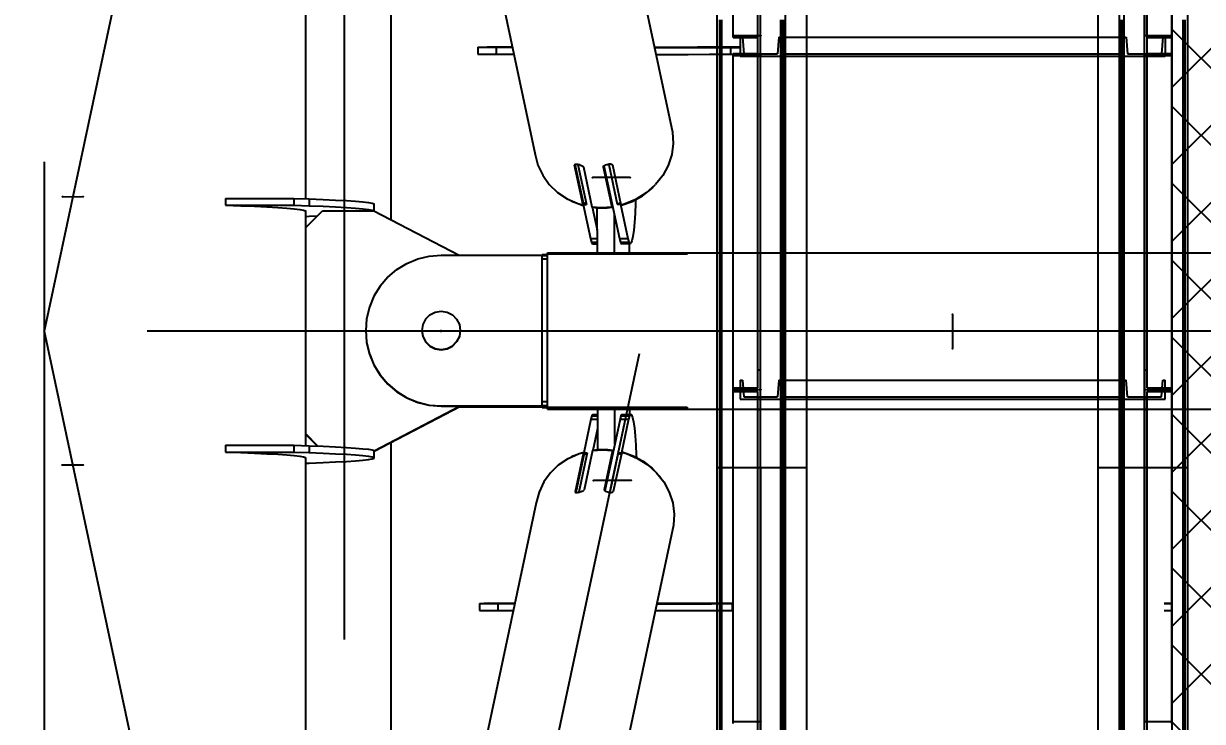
# Model space of a CAD drawing. Header units: millimetres. Extents: x 150209.93 to 150215.05, y 136675.65 to 136679.93.
# Drawn here: x 150213.5073 to 150213.576, y 136677.9361 to 136677.9768 of the extents above; entities that cross this region are included whole.
import ezdxf

# ---------------------------------------------------------------- set-up
doc = ezdxf.new("R2010")
doc.units = ezdxf.units.MM
doc.header["$LTSCALE"] = 0.25
for name, pattern in [('CENTER', [50.8, 31.75, -6.35, 6.35, -6.35]), ('XKITLINE00', [0]), ('XKITLINE02', [4, 2, -2]), ('XKITLINE03', [6, 3, -1, 1, -1])]:
    doc.linetypes.add(name, pattern=pattern)
doc.styles.add('ROMANS', font='romans.shx')
doc.dimstyles.new('MD300', dxfattribs={"dimtxt": 2.5, "dimasz": 2.5, "dimexe": 1, "dimexo": 1, "dimgap": 0.5, "dimtad": 1, "dimdec": 1, "dimlfac": 50, "dimrnd": 0.5, "dimdsep": 46, "dimtxsty": 'ROMANS', "dimcen": 1, "dimclrd": 146, "dimclre": 146, "dimclrt": 30, "dimadec": 1, "dimazin": 2, "dimtfac": 1, "dimtdec": 1, "dimtmove": 0, "dimatfit": 1, "dimfxl": 1, "dimtolj": 1, "dimtzin": 0, "dimlwd": -1, "dimlwe": -1, "dimarcsym": 0})

# ---------------------------------------------------------------- blocks, each defined once
blk = doc.blocks.new('çatıı')
h = blk.add_hatch()
h.set_pattern_fill('ANSI37', color=1, scale=5, style=0)
h.set_pattern_definition([(135, (104200.305, -4107.69), (11.22532, 11.22532), []), (45, (104200.305, -4107.69), (11.22532, -11.22532), [])])
h.paths.add_polyline_path([(23278.98, 11270.27), (23228.98, 11270.27), (23228.98, 11870.27), (23278.98, 11870.27)])
at = {"color": 8, "linetype": 'CENTER'}
for p, q in [((22900, 12689.51), (22900, 11020.27)), ((22900, 12460.27), (23073.55, 11647.05)), ((22987.5, 12050.27), (22900, 11640.27)), ((22987.5, 12050.27), (22987.5, 11230.27)), ((23070.93, 11685.03), (23059.97, 11685)), ((22905.37, 11679.44), (22911.34, 11679.46)), ((23165, 11645.13), (23165, 11635.13)), ((23430, 11640.27), (22900, 11640.27)), ((22900, 11640.27), (22987.5, 11230.27)), ((23015.8, 11640.14), (23015.8, 11640.41)), ((23073.58, 11633.65), (22900, 10820.27)), ((22905.34, 11601.21), (22911.32, 11601.22)), ((23071.17, 11596.7), (23060.21, 11596.67))]:
    blk.add_line(p, q, dxfattribs=at)
at = {"color": 8, "linetype": 'XKITLINE00'}
for p, q in [((22976.2, 12255.76), (22976.2, 11678.81)), ((23010.61, 12039.06), (23083.35, 11698.23)), ((23001.09, 11986.86), (23001.09, 11672.77)), ((23001.09, 11889.45), (23043.28, 11691.79)), ((23026.49, 11723.02), (23029.23, 11723.16)), ((23026.49, 11723.02), (23031.83, 11723)), ((23026.49, 11723.02), (23026.49, 11721.02)), ((23026.49, 11721.02), (23031.83, 11721)), ((23029.23, 11723.16), (23034.57, 11723.14)), ((23029.23, 11723.16), (23029.23, 11723.01)), ((23031.83, 11723), (23036.62, 11722.99)), ((23031.83, 11723), (23031.83, 11721)), ((23031.83, 11721), (23037.04, 11720.99)), ((23034.57, 11723.14), (23036.59, 11723.14)), ((23034.57, 11723.14), (23034.57, 11722.99)), ((23078.05, 11723.09), (23084.19, 11723.09)), ((23078.08, 11722.95), (23081.45, 11722.95)), ((23078.5, 11720.95), (23081.45, 11720.95)), ((23081.45, 11722.95), (23087.84, 11722.95)), ((23081.45, 11720.95), (23087.84, 11720.95)), ((23084.19, 11723.09), (23090.58, 11723.1)), ((23087.84, 11722.95), (23094.12, 11722.96)), ((23087.84, 11720.95), (23094.12, 11720.96)), ((23090.58, 11723.1), (23096.86, 11723.1)), ((23094.12, 11722.96), (23100.24, 11722.97)), ((23094.12, 11720.96), (23100.24, 11720.97)), ((23096.86, 11723.1), (23102.98, 11723.11)), ((23100.24, 11722.97), (23103, 11722.98)), ((23100.24, 11722.97), (23100.24, 11720.97)), ((23100.24, 11720.97), (23101, 11720.97)), ((23102.98, 11723.11), (23103, 11723.11)), ((23102.98, 11723.11), (23102.98, 11722.98)), ((23083.35, 11698.23), (23083.53, 11694.98)), ((23083.53, 11694.98), (23083.1, 11691.73)), ((23043.28, 11691.79), (23044.06, 11688.64)), ((23083.1, 11691.73), (23082.06, 11688.58)), ((23044.06, 11688.64), (23045.44, 11685.68)), ((23045.44, 11685.68), (23047.35, 11683.01)), ((23054.67, 11688.83), (23054.63, 11688.71)), ((23054.63, 11688.71), (23057.11, 11677.08)), ((23054.67, 11688.83), (23054.82, 11688.91)), ((23054.81, 11688.91), (23057.14, 11677.99)), ((23054.82, 11688.91), (23055.04, 11688.95)), ((23054.84, 11688.92), (23057.23, 11677.72)), ((23055.04, 11688.95), (23055.34, 11688.95)), ((23055.34, 11688.95), (23055.68, 11688.9)), ((23055.54, 11688.92), (23055.69, 11688.84)), ((23055.68, 11688.9), (23056.04, 11688.81)), ((23055.69, 11688.84), (23058.18, 11677.21)), ((23055.69, 11688.84), (23055.93, 11688.84)), ((23056.04, 11688.81), (23056.4, 11688.68)), ((23056.4, 11688.68), (23056.51, 11688.63)), ((23056.51, 11688.63), (23056.72, 11688.57)), ((23056.72, 11688.57), (23056.99, 11688.44)), ((23056.99, 11688.44), (23057.19, 11688.3)), ((23057.19, 11688.3), (23057.3, 11688.16)), ((23057.3, 11688.16), (23059.78, 11676.53)), ((23063.12, 11688.31), (23063.07, 11688.16)), ((23063.07, 11688.16), (23065.56, 11676.53)), ((23063.12, 11688.31), (23063.27, 11688.45)), ((23063.24, 11688.42), (23065.59, 11677.41)), ((23063.27, 11688.45), (23063.5, 11688.57)), ((23063.28, 11688.46), (23067.81, 11667.23)), ((23063.5, 11688.57), (23063.54, 11688.58)), ((23063.54, 11688.58), (23063.79, 11688.71)), ((23063.79, 11688.71), (23064.14, 11688.84)), ((23064.14, 11688.84), (23064.51, 11688.93)), ((23064.22, 11688.86), (23064.73, 11688.86)), ((23064.51, 11688.93), (23064.87, 11688.98)), ((23064.73, 11688.86), (23064.95, 11688.98)), ((23064.73, 11688.86), (23067.21, 11677.23)), ((23064.87, 11688.98), (23065.2, 11688.98)), ((23065.2, 11688.98), (23065.48, 11688.94)), ((23065.48, 11688.94), (23065.68, 11688.85)), ((23065.68, 11688.85), (23065.78, 11688.73)), ((23065.78, 11688.73), (23068.27, 11677.11)), ((23080.45, 11685.63), (23078.33, 11682.96)), ((23082.06, 11688.58), (23080.45, 11685.63)), ((23047.35, 11683.01), (23049.75, 11680.69)), ((23075.74, 11680.66), (23078.33, 11682.96)), ((23077.92, 11682.6), (23077.15, 11681.75)), ((23079.36, 11684.17), (23078.83, 11683.59)), ((23079.66, 11684.63), (23079.36, 11684.17)), ((22952.88, 11678.92), (22972.88, 11678.92)), ((22952.88, 11678.92), (22952.88, 11676.92)), ((22972.88, 11678.92), (22977.34, 11678.78)), ((22972.88, 11678.92), (22972.88, 11676.92)), ((22977.34, 11678.78), (22981.4, 11678.62)), ((22977.34, 11678.78), (22977.34, 11676.78)), ((23049.75, 11680.69), (23052.57, 11678.82)), ((23052.57, 11678.82), (23055.71, 11677.44)), ((23069.54, 11677.42), (23072.78, 11678.79)), ((23071.58, 11678.08), (23074.53, 11679.7)), ((23072.78, 11678.79), (23075.74, 11680.66)), ((23074.53, 11679.7), (23077.15, 11681.75)), ((22952.88, 11676.92), (22957.34, 11676.78)), ((22952.88, 11676.92), (22972.88, 11676.92)), ((22957.34, 11676.78), (22961.4, 11676.63)), ((22961.4, 11676.63), (22965.01, 11676.46)), ((22965.01, 11676.46), (22968.16, 11676.29)), ((22968.16, 11676.29), (22970.81, 11676.12)), ((22970.81, 11676.12), (22972.96, 11675.93)), ((22972.88, 11676.92), (22977.34, 11676.78)), ((22972.96, 11675.93), (22974.59, 11675.74)), ((22974.59, 11675.74), (22975.68, 11675.55)), ((22975.68, 11675.55), (22976.23, 11675.36)), ((22976.2, 11675.37), (22976.2, 11670.32)), ((22976.2, 11670.32), (22981.2, 11675.32)), ((22976.23, 11675.36), (22976.23, 11675.16)), ((22977.34, 11676.78), (22981.4, 11676.63)), ((22981.2, 11675.32), (22996.2, 11675.32)), ((22981.4, 11678.62), (22985.01, 11678.46)), ((22981.4, 11676.63), (22985.01, 11676.46)), ((22985.01, 11678.46), (22988.16, 11678.29)), ((22985.01, 11676.46), (22988.16, 11676.29)), ((22988.16, 11678.29), (22990.81, 11678.11)), ((22988.16, 11676.29), (22990.81, 11676.12)), ((22990.81, 11678.11), (22992.96, 11677.93)), ((22990.81, 11676.12), (22992.96, 11675.93)), ((22992.96, 11677.93), (22994.59, 11677.74)), ((22992.96, 11675.93), (22994.59, 11675.74)), ((22994.59, 11677.74), (22995.68, 11677.55)), ((22994.59, 11675.74), (22995.68, 11675.55)), ((22995.68, 11677.55), (22996.23, 11677.36)), ((22995.68, 11675.55), (22996.23, 11675.36)), ((22996.2, 11675.32), (23021.03, 11662.4)), ((22996.23, 11675.3), (22996.23, 11677.36)), ((23053.48, 11678.42), (23054.15, 11678.04)), ((23054.13, 11678.13), (23054.15, 11678.04)), ((23054.15, 11678.04), (23055.26, 11677.64)), ((23055.71, 11677.44), (23057.11, 11677.08)), ((23056.02, 11677.36), (23057.25, 11676.91)), ((23057.14, 11677.99), (23057.11, 11677.08)), ((23057.15, 11678.12), (23057.12, 11677.49)), ((23057.12, 11677.49), (23057.25, 11676.91)), ((23057.23, 11677.72), (23057.21, 11677.21)), ((23057.21, 11677.21), (23058.18, 11677.21)), ((23057.21, 11677.21), (23059.35, 11667.21)), ((23057.23, 11677.72), (23058.18, 11677.21)), ((23057.25, 11677.03), (23057.25, 11676.91)), ((23059.78, 11676.53), (23062.58, 11676.3)), ((23059.85, 11676.52), (23061.29, 11669.8)), ((23059.89, 11676.52), (23059.92, 11676.37)), ((23059.92, 11676.37), (23061.35, 11676.22)), ((23061.27, 11676.23), (23061.3, 11663.11)), ((23061.31, 11676.4), (23061.35, 11676.22)), ((23061.35, 11676.22), (23062.8, 11676.18)), ((23062.58, 11676.3), (23065.56, 11676.53)), ((23062.8, 11676.18), (23064.25, 11676.23)), ((23064.21, 11676.43), (23064.25, 11676.23)), ((23064.25, 11676.23), (23065.69, 11676.38)), ((23065.59, 11677.41), (23065.56, 11676.53)), ((23065.59, 11677.63), (23065.57, 11676.96)), ((23065.57, 11676.96), (23065.69, 11676.38)), ((23065.72, 11677.05), (23065.69, 11676.38)), ((23067.21, 11677.23), (23068.13, 11677.72)), ((23067.21, 11677.23), (23068.17, 11677.23)), ((23068.18, 11677.51), (23068.17, 11677.23)), ((23068.17, 11677.23), (23070.3, 11667.23)), ((23068.27, 11677.11), (23069.54, 11677.42)), ((23068.36, 11677.13), (23068.4, 11676.94)), ((23068.4, 11676.94), (23071.58, 11678.08)), ((23071.54, 11678.27), (23071.58, 11678.08)), ((23072.52, 11677.55), (23072.39, 11674.57)), ((23072.55, 11678.61), (23072.52, 11677.55)), ((22976.2, 11675.15), (22976.23, 11675.16)), ((22976.2, 11673.7), (22977.34, 11673.74)), ((22977.34, 11673.74), (22979.7, 11673.83)), ((23066.25, 11674.54), (23066.28, 11663.11)), ((23072.21, 11671.91), (23072, 11669.65)), ((23072.39, 11674.57), (23072.21, 11671.91)), ((22976.2, 11670.32), (22976.2, 11610.35)), ((23072, 11669.65), (23071.75, 11667.86)), ((23059.35, 11667.21), (23059.63, 11666.18)), ((23059.35, 11667.21), (23061.29, 11667.21)), ((23059.63, 11666.18), (23061.3, 11666.18)), ((23059.63, 11666.18), (23059.93, 11665.72)), ((23059.93, 11665.72), (23061.3, 11665.73)), ((23067.81, 11667.23), (23070.3, 11667.23)), ((23067.81, 11667.23), (23068.1, 11666.2)), ((23068.1, 11666.2), (23070.59, 11666.21)), ((23068.1, 11666.2), (23068.4, 11665.74)), ((23068.4, 11665.74), (23070.89, 11665.75)), ((23070.3, 11667.23), (23070.59, 11666.21)), ((23070.59, 11666.21), (23070.89, 11665.75)), ((23070.65, 11665.75), (23070.66, 11663.11)), ((23070.89, 11665.75), (23071.19, 11665.88)), ((23071.48, 11666.59), (23071.19, 11665.88)), ((23071.75, 11667.86), (23071.48, 11666.59)), ((23009, 11661.32), (23012.35, 11662.13)), ((23012.35, 11662.13), (23015.8, 11662.4)), ((23015.8, 11662.4), (23046.8, 11662.4)), ((23045.3, 11662.62), (23045.3, 11662.56)), ((23045.3, 11662.62), (23046.8, 11662.62)), ((23045.3, 11662.56), (23045.3, 11662.4)), ((23045.3, 11662.56), (23046.8, 11662.56)), ((23045.3, 11621.32), (23045.3, 11662.27)), ((23045.3, 11662.27), (23046.8, 11662.27)), ((23046.8, 11663.11), (23283.2, 11663.11)), ((23046.8, 11661.97), (23046.8, 11663.11)), ((23046.8, 11662.98), (23086.8, 11662.98)), ((23046.8, 11662.74), (23086.8, 11662.74)), ((23046.8, 11619.05), (23046.8, 11661.97)), ((23086.8, 11662.98), (23086.8, 11662.74)), ((23086.8, 11662.98), (23087.11, 11662.97)), ((23086.8, 11662.74), (23087.11, 11662.75)), ((23087.11, 11662.97), (23087.11, 11662.75)), ((23087.11, 11662.97), (23087.39, 11662.97)), ((23087.11, 11662.75), (23087.39, 11662.78)), ((23087.39, 11662.97), (23087.63, 11662.96)), ((23087.39, 11662.78), (23087.63, 11662.83)), ((23087.63, 11662.96), (23087.8, 11662.94)), ((23087.63, 11662.83), (23087.8, 11662.89)), ((23087.8, 11662.94), (23087.88, 11662.92)), ((23087.88, 11662.92), (23087.88, 11662.91)), ((23000.24, 11655.96), (23002.86, 11658.2)), ((23002.86, 11658.2), (23005.81, 11660)), ((23005.81, 11660), (23009, 11661.32)), ((23045.3, 11661.36), (23046.8, 11661.36)), ((23000.24, 11655.96), (22998, 11653.34)), ((22998, 11653.34), (22996.19, 11650.39)), ((22996.19, 11650.39), (22994.87, 11647.21)), ((22994.87, 11647.21), (22994.07, 11643.85)), ((23011.26, 11643.75), (23012.5, 11644.99)), ((23012.5, 11644.99), (23014.06, 11645.78)), ((23014.06, 11645.78), (23015.8, 11646.06)), ((23015.8, 11646.06), (23017.53, 11645.78)), ((23017.53, 11645.78), (23019.09, 11644.99)), ((23019.09, 11644.99), (23020.33, 11643.75)), ((22994.07, 11643.85), (22993.8, 11640.41)), ((23010.47, 11642.19), (23010.2, 11640.46)), ((23011.26, 11643.75), (23010.47, 11642.19)), ((23020.33, 11643.75), (23021.12, 11642.19)), ((23021.12, 11642.19), (23021.4, 11640.46)), ((22993.8, 11640.41), (22994.07, 11636.97)), ((23010.2, 11640.46), (23010.47, 11638.73)), ((23010.47, 11638.73), (23011.26, 11637.17)), ((23010.47, 11638.71), (23011.26, 11637.14)), ((23010.47, 11638.71), (23011.26, 11637.14)), ((23010.47, 11638.68), (23011.26, 11637.12)), ((23021.12, 11638.73), (23020.33, 11637.17)), ((23021.12, 11638.71), (23020.33, 11637.14)), ((23021.12, 11638.71), (23020.33, 11637.14)), ((23021.12, 11638.68), (23020.33, 11637.12)), ((23021.4, 11640.46), (23021.12, 11638.73)), ((22994.07, 11636.97), (22994.87, 11633.62)), ((22994.07, 11636.91), (22994.87, 11633.56)), ((23011.26, 11637.17), (23012.5, 11635.93)), ((23011.26, 11637.14), (23012.5, 11635.91)), ((23011.26, 11637.14), (23012.5, 11635.91)), ((23011.26, 11637.12), (23012.5, 11635.88)), ((23012.5, 11635.93), (23014.06, 11635.14)), ((23012.5, 11635.91), (23014.06, 11635.11)), ((23012.5, 11635.91), (23014.06, 11635.11)), ((23012.5, 11635.88), (23014.06, 11635.09)), ((23014.06, 11635.14), (23015.8, 11634.86)), ((23014.06, 11635.11), (23015.8, 11634.84)), ((23014.06, 11635.11), (23015.8, 11634.84)), ((23014.06, 11635.09), (23015.8, 11634.81)), ((23015.8, 11634.86), (23017.53, 11635.14)), ((23015.8, 11634.84), (23017.53, 11635.11)), ((23015.8, 11634.84), (23017.53, 11635.11)), ((23015.8, 11634.81), (23017.53, 11635.09)), ((23015.8, 11634.86), (23015.8, 11634.84)), ((23015.8, 11634.84), (23015.8, 11634.81)), ((23017.53, 11635.14), (23019.09, 11635.93)), ((23017.53, 11635.11), (23019.09, 11635.91)), ((23017.53, 11635.11), (23019.09, 11635.91)), ((23017.53, 11635.09), (23019.09, 11635.88)), ((23019.09, 11635.93), (23020.33, 11637.17)), ((23019.09, 11635.91), (23020.33, 11637.14)), ((23019.09, 11635.91), (23020.33, 11637.14)), ((23019.09, 11635.88), (23020.33, 11637.12)), ((22994.87, 11633.62), (22996.19, 11630.43)), ((22994.87, 11633.56), (22996.19, 11630.37)), ((22996.19, 11630.43), (22998, 11627.49)), ((22996.19, 11630.37), (22998, 11627.42)), ((22998, 11627.49), (23000.24, 11624.86)), ((22998, 11627.42), (23000.24, 11624.8)), ((23000.24, 11624.86), (23002.86, 11622.62)), ((23000.24, 11624.8), (23002.86, 11622.56)), ((23002.86, 11622.62), (23005.81, 11620.82)), ((23002.86, 11622.56), (23005.81, 11620.76)), ((23005.81, 11620.82), (23009, 11619.5)), ((23005.81, 11620.76), (23009, 11619.44)), ((23045.3, 11618.55), (23045.3, 11621.32)), ((22996.23, 11605.25), (23021.44, 11618.36)), ((22996.23, 11605.37), (23021.18, 11618.35)), ((23009, 11619.5), (23012.35, 11618.69)), ((23009, 11619.44), (23012.35, 11618.63)), ((23012.35, 11618.69), (23012.35, 11618.63)), ((23012.35, 11618.69), (23015.8, 11618.42)), ((23012.35, 11618.63), (23015.8, 11618.36)), ((23015.8, 11618.42), (23046.8, 11618.42)), ((23015.8, 11618.42), (23015.8, 11618.36)), ((23015.8, 11618.36), (23046.8, 11618.36)), ((23021.03, 11618.15), (23045.3, 11618.15)), ((23021.15, 11618.21), (23045.3, 11618.21)), ((23045.3, 11619.67), (23046.8, 11619.67)), ((23045.3, 11618.55), (23046.8, 11618.55)), ((23045.3, 11617.94), (23045.3, 11618.36)), ((23045.3, 11618.14), (23046.8, 11618.14)), ((23045.3, 11618), (23046.8, 11618)), ((23046.8, 11617.44), (23046.8, 11619.05)), ((23046.8, 11618.09), (23086.8, 11618.09)), ((23046.8, 11617.72), (23086.8, 11617.72)), ((23046.8, 11617.44), (23283.2, 11617.44)), ((23061.43, 11617.44), (23061.46, 11605.69)), ((23066.41, 11617.44), (23066.43, 11607.26)), ((23070.79, 11617.44), (23070.79, 11615.98)), ((23086.8, 11618.09), (23086.8, 11617.72)), ((23086.8, 11618.09), (23087.11, 11618.08)), ((23086.8, 11617.72), (23087.11, 11617.72)), ((23087.11, 11618.08), (23087.11, 11617.72)), ((23087.11, 11618.08), (23087.39, 11618.04)), ((23087.11, 11617.72), (23087.39, 11617.74)), ((23087.39, 11618.04), (23087.63, 11617.98)), ((23087.39, 11617.74), (23087.63, 11617.76)), ((23087.63, 11617.98), (23087.8, 11617.9)), ((23087.63, 11617.76), (23087.8, 11617.79)), ((23087.8, 11617.9), (23087.88, 11617.87)), ((23087.8, 11617.79), (23087.88, 11617.83)), ((23087.88, 11617.87), (23087.88, 11617.83)), ((23059.52, 11614.52), (23057.43, 11604.71)), ((23059.8, 11615.52), (23059.52, 11614.52)), ((23059.52, 11614.52), (23061.43, 11614.52)), ((23060.1, 11615.95), (23059.8, 11615.52)), ((23059.8, 11615.52), (23061.43, 11615.53)), ((23060.1, 11615.95), (23061.43, 11615.96)), ((23067.99, 11614.54), (23063.54, 11593.71)), ((23068.27, 11615.54), (23067.99, 11614.54)), ((23067.99, 11614.54), (23070.48, 11614.55)), ((23068.56, 11615.97), (23068.27, 11615.54)), ((23068.27, 11615.54), (23070.76, 11615.55)), ((23070.48, 11614.55), (23068.38, 11604.73)), ((23068.56, 11615.97), (23071.05, 11615.98)), ((23070.76, 11615.55), (23070.48, 11614.55)), ((23071.05, 11615.98), (23070.76, 11615.55)), ((23071.05, 11615.98), (23071.35, 11615.82)), ((23071.35, 11615.82), (23071.65, 11615.09)), ((23071.65, 11615.09), (23071.93, 11613.79)), ((23071.93, 11613.79), (23072.18, 11611.98)), ((22976.2, 11610.35), (22976.2, 11610.29)), ((22976.2, 11610.35), (22979.83, 11606.72)), ((22976.2, 11610.29), (22976.2, 11606.85)), ((22976.2, 11610.23), (22979.7, 11606.72)), ((23061.44, 11611.85), (23060.07, 11605.41)), ((23072.18, 11611.98), (23072.41, 11609.7)), ((22952.88, 11606.95), (22972.88, 11606.95)), ((22952.88, 11606.95), (22952.88, 11604.95)), ((22972.88, 11606.95), (22977.34, 11606.81)), ((22972.88, 11606.95), (22972.88, 11604.95)), ((22977.34, 11606.81), (22981.4, 11606.66)), ((22977.34, 11606.81), (22977.34, 11604.81)), ((22981.4, 11606.66), (22985.01, 11606.5)), ((23001.09, 11607.78), (23001.09, 11294.5)), ((23072.41, 11609.7), (23072.59, 11607.03)), ((23072.59, 11607.03), (23072.74, 11604.04)), ((22952.88, 11604.95), (22957.34, 11604.81)), ((22952.88, 11604.95), (22972.88, 11604.95)), ((22957.34, 11604.81), (22961.4, 11604.66)), ((22961.4, 11604.66), (22965.01, 11604.5)), ((22965.01, 11604.5), (22968.16, 11604.33)), ((22968.16, 11604.33), (22970.81, 11604.15)), ((22970.81, 11604.15), (22972.96, 11603.96)), ((22972.88, 11604.95), (22977.34, 11604.81)), ((22972.96, 11603.96), (22974.59, 11603.78)), ((22974.59, 11603.78), (22975.68, 11603.58)), ((22975.68, 11603.58), (22976.23, 11603.39)), ((22976.2, 11603.4), (22976.2, 11020.27)), ((22976.2, 11603.18), (22976.23, 11603.19)), ((22976.23, 11603.39), (22976.23, 11603.19)), ((22977.34, 11604.81), (22981.4, 11604.66)), ((22981.4, 11604.66), (22985.01, 11604.5)), ((22985.01, 11606.5), (22988.16, 11606.33)), ((22985.01, 11604.5), (22988.16, 11604.33)), ((22988.16, 11606.33), (22990.81, 11606.15)), ((22988.16, 11604.33), (22990.81, 11604.15)), ((22990.81, 11606.15), (22992.96, 11605.96)), ((22990.81, 11604.15), (22992.96, 11603.96)), ((22992.96, 11605.96), (22994.59, 11605.77)), ((22992.96, 11603.96), (22994.59, 11603.78)), ((22994.59, 11605.77), (22995.68, 11605.58)), ((22994.59, 11603.78), (22995.68, 11603.58)), ((22995.68, 11605.58), (22996.23, 11605.39)), ((22995.68, 11603.58), (22996.23, 11603.39)), ((22995.68, 11603), (22996.23, 11603.19)), ((22996.23, 11603.19), (22996.23, 11605.39)), ((23050.08, 11601.25), (23052.9, 11603.13)), ((23052.9, 11603.13), (23056.04, 11604.51)), ((23053.83, 11603.54), (23054.36, 11603.84)), ((23054.36, 11603.84), (23054.35, 11603.76)), ((23054.36, 11603.84), (23055.4, 11604.23)), ((23057.32, 11604.83), (23054.89, 11593.42)), ((23057.36, 11603.93), (23055.07, 11593.22)), ((23057.45, 11604.19), (23055.1, 11593.22)), ((23058.39, 11604.71), (23055.95, 11593.3)), ((23056.04, 11604.51), (23057.32, 11604.83)), ((23056.42, 11604.61), (23057.46, 11604.99)), ((23057.32, 11604.83), (23057.36, 11603.93)), ((23057.46, 11604.99), (23057.34, 11604.42)), ((23057.34, 11604.42), (23057.36, 11603.79)), ((23057.43, 11604.71), (23058.39, 11604.71)), ((23057.43, 11604.71), (23057.45, 11604.19)), ((23057.45, 11604.19), (23058.39, 11604.71)), ((23057.46, 11604.99), (23057.46, 11604.88)), ((23059.99, 11605.4), (23057.55, 11593.99)), ((23059.99, 11605.4), (23062.92, 11605.64)), ((23060.13, 11605.55), (23060.1, 11605.41)), ((23060.13, 11605.55), (23061.56, 11605.7)), ((23061.56, 11605.7), (23061.53, 11605.53)), ((23061.56, 11605.7), (23063.01, 11605.75)), ((23062.92, 11605.64), (23065.77, 11605.41)), ((23063.01, 11605.75), (23064.46, 11605.71)), ((23065.77, 11605.41), (23063.33, 11594)), ((23065.8, 11604.53), (23063.5, 11593.75)), ((23064.46, 11605.71), (23064.42, 11605.52)), ((23064.46, 11605.71), (23065.9, 11605.56)), ((23067.42, 11604.73), (23064.98, 11593.32)), ((23065.77, 11605.41), (23065.8, 11604.53)), ((23065.9, 11605.56), (23065.78, 11604.99)), ((23065.78, 11604.99), (23065.81, 11604.33)), ((23065.9, 11605.56), (23065.93, 11604.9)), ((23068.48, 11604.86), (23066.04, 11593.45)), ((23067.42, 11604.73), (23068.38, 11604.73)), ((23067.42, 11604.73), (23068.35, 11604.24)), ((23068.38, 11604.73), (23068.39, 11604.46)), ((23068.48, 11604.86), (23069.88, 11604.51)), ((23068.62, 11605.02), (23068.58, 11604.83)), ((23068.62, 11605.02), (23071.8, 11603.88)), ((23069.88, 11604.51), (23073.12, 11603.13)), ((23071.8, 11603.88), (23071.76, 11603.71)), ((23071.8, 11603.88), (23074.75, 11602.27)), ((23072.74, 11604.04), (23072.76, 11603.36)), ((23073.12, 11603.13), (23076.08, 11601.25)), ((22976.2, 11601.74), (22977.34, 11601.77)), ((22977.34, 11601.77), (22981.4, 11601.92)), ((22981.4, 11601.92), (22985.01, 11602.09)), ((22985.01, 11602.09), (22988.16, 11602.26)), ((22988.16, 11602.26), (22990.81, 11602.43)), ((22990.81, 11602.43), (22992.96, 11602.62)), ((22992.96, 11602.62), (22994.59, 11602.81)), ((22994.59, 11602.81), (22995.68, 11603)), ((23047.67, 11598.94), (23050.08, 11601.25)), ((23074.75, 11602.27), (23075.99, 11601.31)), ((23076.08, 11601.25), (23078.65, 11598.94)), ((23076.18, 11601.16), (23077.38, 11600.23)), ((23077.38, 11600.23), (23078.13, 11599.4)), ((23045.75, 11596.26), (23044.36, 11593.29)), ((23047.67, 11598.94), (23045.75, 11596.26)), ((23078.65, 11598.94), (23080.77, 11596.26)), ((23079.2, 11598.25), (23079.6, 11597.81)), ((23079.6, 11597.81), (23079.86, 11597.41)), ((23080.77, 11596.26), (23082.37, 11593.29)), ((23044.36, 11593.29), (23043.57, 11590.13)), ((23054.89, 11593.42), (23054.93, 11593.3)), ((23054.93, 11593.3), (23055.08, 11593.22)), ((23055.08, 11593.22), (23055.3, 11593.18)), ((23055.3, 11593.18), (23055.6, 11593.19)), ((23055.6, 11593.19), (23055.94, 11593.24)), ((23055.82, 11593.22), (23055.95, 11593.3)), ((23055.94, 11593.24), (23056.3, 11593.33)), ((23055.95, 11593.3), (23056.17, 11593.3)), ((23056.3, 11593.33), (23056.66, 11593.45)), ((23056.66, 11593.45), (23056.9, 11593.57)), ((23056.9, 11593.57), (23056.98, 11593.59)), ((23056.98, 11593.59), (23057.25, 11593.71)), ((23057.25, 11593.71), (23057.45, 11593.85)), ((23057.55, 11593.99), (23057.45, 11593.85)), ((23063.33, 11594), (23063.38, 11593.86)), ((23063.38, 11593.86), (23063.52, 11593.72)), ((23063.52, 11593.72), (23063.75, 11593.6)), ((23063.75, 11593.6), (23063.92, 11593.55)), ((23063.92, 11593.55), (23064.05, 11593.48)), ((23064.05, 11593.48), (23064.4, 11593.35)), ((23064.4, 11593.35), (23064.77, 11593.26)), ((23064.55, 11593.32), (23064.98, 11593.32)), ((23064.77, 11593.26), (23065.13, 11593.21)), ((23064.98, 11593.32), (23065.19, 11593.21)), ((23065.13, 11593.21), (23065.46, 11593.21)), ((23065.46, 11593.21), (23065.74, 11593.25)), ((23065.74, 11593.25), (23065.94, 11593.33)), ((23066.04, 11593.45), (23065.94, 11593.33)), ((23082.37, 11593.29), (23083.39, 11590.13)), ((23043.57, 11590.13), (23001.09, 11391.11)), ((23083.39, 11590.13), (23083.82, 11586.87)), ((23083.82, 11586.87), (23083.63, 11583.61)), ((23083.63, 11583.61), (23010.57, 11241.28)), ((23026.96, 11560.82), (23029.54, 11560.96)), ((23026.96, 11560.82), (23032.32, 11560.8)), ((23026.96, 11560.82), (23026.96, 11558.82)), ((23026.96, 11558.82), (23032.32, 11558.8)), ((23029.54, 11560.96), (23034.9, 11560.95)), ((23029.54, 11560.96), (23029.54, 11560.81)), ((23032.32, 11560.8), (23037.3, 11560.79)), ((23032.32, 11560.8), (23032.32, 11558.8)), ((23032.32, 11558.8), (23036.88, 11558.79)), ((23034.9, 11560.95), (23037.34, 11560.94)), ((23034.9, 11560.95), (23034.9, 11560.8)), ((23078.32, 11558.75), (23081.99, 11558.75)), ((23078.75, 11560.75), (23081.99, 11560.75)), ((23078.78, 11560.89), (23084.58, 11560.89)), ((23081.99, 11560.75), (23088.37, 11560.76)), ((23081.99, 11558.75), (23088.37, 11558.76)), ((23084.58, 11560.89), (23090.96, 11560.9)), ((23088.37, 11560.76), (23094.64, 11560.76)), ((23088.37, 11558.76), (23094.64, 11558.76)), ((23090.96, 11560.9), (23097.23, 11560.91)), ((23094.64, 11560.76), (23100.75, 11560.77)), ((23094.64, 11558.76), (23100.75, 11558.77)), ((23097.23, 11560.91), (23101, 11560.91)), ((23100.75, 11560.77), (23101, 11560.77)), ((23100.75, 11560.77), (23100.75, 11558.77)), ((23100.75, 11558.77), (23101, 11558.77)), ((23226.7, 11560.92), (23228.98, 11560.91)), ((23226.7, 11560.78), (23228.98, 11560.77)), ((23226.7, 11558.78), (23228.98, 11558.77))]:
    blk.add_line(p, q, dxfattribs=at)
at = {"color": 7, "linetype": 'XKITLINE00'}
for p, q in [((23096.3, 11663.11), (23096.31, 12049.63)), ((23116.3, 11663.11), (23116.31, 12049.63)), ((23122.5, 11663.11), (23122.5, 12049.6)), ((23207.49, 11663.11), (23207.49, 11942.45)), ((23213.68, 11663.11), (23213.68, 11932.86)), ((23233.68, 11663.11), (23233.68, 11901.91)), ((23228.98, 11663.11), (23228.98, 11870.27)), ((23122.5, 11725.92), (23207.49, 11725.92)), ((23122.5, 11720.42), (23207.49, 11720.42)), ((23096.3, 11231.06), (23096.3, 11617.44)), ((23116.3, 11231.06), (23116.3, 11617.44)), ((23122.5, 11231.06), (23122.5, 11617.44)), ((23207.49, 11338.09), (23207.49, 11617.44)), ((23213.68, 11347.68), (23213.68, 11617.44)), ((23233.68, 11378.62), (23233.68, 11617.44))]:
    blk.add_line(p, q, dxfattribs=at)
at = {"color": 116, "linetype": 'XKITLINE02', "true_color": 0x136734}
for p, q in [((23097.15, 11231.06), (23097.16, 12049.63)), ((23097.69, 11231.06), (23097.69, 12049.63)), ((23114.92, 11231.06), (23114.92, 12049.63)), ((23115, 11231.06), (23115, 12049.6)), ((23115.45, 11231.06), (23115.46, 12049.63)), ((23115.85, 11231.06), (23115.85, 12049.6)), ((23214.14, 11231.06), (23214.14, 12049.6)), ((23214.53, 11231.06), (23214.54, 12049.63)), ((23214.99, 11231.06), (23214.99, 12049.6)), ((23215.07, 11231.06), (23215.07, 12049.63)), ((23232.3, 11231.06), (23232.3, 12049.63)), ((23232.83, 11231.06), (23232.84, 12049.63)), ((23101.01, 11725.85), (23101.01, 11823.17)), ((23109.01, 11720.61), (23109.01, 11823.17)), ((23220.99, 11720.61), (23220.99, 11823.17)), ((23228.99, 11725.85), (23228.99, 11823.17)), ((23108.21, 11720.61), (23108.21, 11822.59)), ((23221.79, 11723.52), (23221.79, 11822.59)), ((23101.01, 11726.43), (23109.01, 11726.43)), ((23101.01, 11725.85), (23108.21, 11725.85)), ((23103, 11725.92), (23103.68, 11725.92)), ((23103, 11725.92), (23103, 11720.42)), ((23103, 11725.92), (23103, 11720.42)), ((23103.68, 11725.92), (23104.07, 11721.12)), ((23103.68, 11725.92), (23104.07, 11721.12)), ((23108.21, 11623.75), (23108.21, 11726.42)), ((23108.21, 11726.42), (23109.01, 11726.42)), ((23109.01, 11623.17), (23109.01, 11726.42)), ((23114.32, 11725.92), (23113.94, 11721.12)), ((23114.32, 11725.92), (23113.94, 11721.12)), ((23114.32, 11725.92), (23115, 11725.92)), ((23115, 11720.42), (23115, 11725.92)), ((23115, 11725.92), (23122.5, 11725.92)), ((23115, 11725.92), (23115, 11720.42)), ((23115, 11725.92), (23115, 11720.42)), ((23207.49, 11725.92), (23214.98, 11725.92)), ((23214.98, 11720.42), (23214.98, 11725.92)), ((23214.98, 11725.92), (23214.98, 11720.42)), ((23214.98, 11725.92), (23215.66, 11725.92)), ((23214.98, 11725.92), (23214.98, 11720.42)), ((23215.66, 11725.92), (23216.05, 11721.12)), ((23215.66, 11725.92), (23216.05, 11721.12)), ((23220.99, 11726.43), (23228.99, 11726.43)), ((23220.99, 11628.78), (23220.99, 11726.42)), ((23220.99, 11726.42), (23221.79, 11726.42)), ((23221.79, 11720.61), (23221.79, 11726.43)), ((23221.79, 11661.67), (23221.79, 11726.42)), ((23221.79, 11725.85), (23228.99, 11725.85)), ((23226.3, 11725.92), (23225.92, 11721.12)), ((23226.3, 11725.92), (23225.92, 11721.12)), ((23226.3, 11725.92), (23226.98, 11725.92)), ((23226.98, 11725.92), (23226.98, 11720.42)), ((23226.98, 11725.92), (23226.98, 11720.42)), ((23101.01, 11623.17), (23101.01, 11721.2)), ((23101.01, 11721.2), (23108.21, 11721.2)), ((23101.01, 11720.62), (23109.01, 11720.62)), ((23103, 11720.42), (23115, 11720.42)), ((23104.07, 11721.12), (23113.94, 11721.12)), ((23108.21, 11720.61), (23109.01, 11720.61)), ((23115, 11721.12), (23214.98, 11721.12)), ((23115, 11720.42), (23122.5, 11720.42)), ((23207.49, 11720.42), (23214.98, 11720.42)), ((23214.98, 11720.42), (23226.98, 11720.42)), ((23216.05, 11721.12), (23225.92, 11721.12)), ((23220.99, 11720.62), (23228.99, 11720.62)), ((23220.99, 11720.61), (23221.79, 11720.61)), ((23221.79, 11721.2), (23228.99, 11721.2)), ((23221.79, 11623.75), (23221.79, 11720.61)), ((23228.99, 11623.17), (23228.99, 11721.2)), ((23096.3, 11617.44), (23096.3, 11663.11)), ((23116.3, 11617.44), (23116.3, 11663.11)), ((23122.5, 11617.44), (23122.5, 11663.11)), ((23207.49, 11617.44), (23207.49, 11663.11)), ((23213.68, 11617.44), (23213.68, 11663.11)), ((23220.99, 11623.17), (23220.99, 11661.67)), ((23228.99, 11661.67), (23228.99, 11623.75)), ((23233.68, 11617.44), (23233.68, 11663.11)), ((23108.21, 11628.97), (23109.01, 11628.97)), ((23220.99, 11628.97), (23221.79, 11628.97)), ((23101.01, 11623.75), (23108.21, 11623.75)), ((23103, 11625.92), (23103.68, 11625.92)), ((23103, 11625.92), (23103, 11620.42)), ((23103, 11625.92), (23103, 11620.42)), ((23103.68, 11625.92), (23104.07, 11621.12)), ((23103.68, 11625.92), (23104.07, 11621.12)), ((23114.32, 11625.92), (23113.94, 11621.12)), ((23114.32, 11625.92), (23113.94, 11621.12)), ((23114.32, 11625.92), (23115, 11625.92)), ((23115, 11620.42), (23115, 11625.92)), ((23115, 11625.92), (23214.98, 11625.92)), ((23115, 11625.92), (23115, 11620.42)), ((23115, 11625.92), (23115, 11620.42)), ((23214.98, 11620.42), (23214.98, 11625.92)), ((23214.98, 11620.42), (23214.98, 11625.92)), ((23214.98, 11625.92), (23215.66, 11625.92)), ((23214.98, 11620.42), (23214.98, 11625.92)), ((23216.05, 11621.12), (23215.66, 11625.92)), ((23216.05, 11621.12), (23215.66, 11625.92)), ((23221.79, 11623.75), (23228.99, 11623.75)), ((23225.92, 11621.12), (23226.3, 11625.92)), ((23225.92, 11621.12), (23226.3, 11625.92)), ((23226.3, 11625.92), (23226.98, 11625.92)), ((23226.98, 11620.42), (23226.98, 11625.92)), ((23226.98, 11620.42), (23226.98, 11625.92)), ((23101.01, 11623.17), (23109.01, 11623.17)), ((23101.01, 11525.85), (23101.01, 11623.17)), ((23101.01, 11623.17), (23109.01, 11623.17)), ((23101.01, 11622.59), (23108.21, 11622.59)), ((23103, 11620.42), (23115, 11620.42)), ((23104.07, 11621.12), (23113.94, 11621.12)), ((23108.21, 11520.61), (23108.21, 11622.59)), ((23109.01, 11520.61), (23109.01, 11623.17)), ((23115, 11621.12), (23214.98, 11621.12)), ((23115, 11620.42), (23214.98, 11620.42)), ((23214.98, 11620.42), (23226.98, 11620.42)), ((23216.05, 11621.12), (23225.92, 11621.12)), ((23220.99, 11623.17), (23228.99, 11623.17)), ((23220.99, 11520.61), (23220.99, 11623.17)), ((23220.99, 11623.17), (23228.99, 11623.17)), ((23221.79, 11520.61), (23221.79, 11622.59)), ((23221.79, 11622.59), (23228.99, 11622.59)), ((23228.99, 11618.65), (23228.99, 11623.17)), ((23108.21, 11617.35), (23109.01, 11617.35)), ((23220.99, 11617.35), (23221.79, 11617.35)), ((23228.99, 11525.85), (23228.99, 11618.65)), ((23096.3, 11600.44), (23116.3, 11600.44)), ((23096.3, 10060.36), (23096.3, 11600.44)), ((23097.15, 10060.36), (23097.15, 11600.44)), ((23097.69, 10060.36), (23097.69, 11600.44)), ((23114.92, 10060.36), (23114.92, 11600.44)), ((23115, 10058.83), (23115, 11600.44)), ((23115, 11600.44), (23122.5, 11600.44)), ((23115.45, 10060.36), (23115.45, 11600.44)), ((23115.85, 10058.83), (23115.85, 11600.44)), ((23116.3, 10060.36), (23116.3, 11600.44)), ((23122.5, 10058.83), (23122.5, 11600.44)), ((23207.48, 11600.44), (23214.98, 11600.44)), ((23207.49, 10058.83), (23207.48, 11600.44)), ((23213.68, 11600.44), (23233.68, 11600.44)), ((23213.68, 10820.42), (23213.68, 11600.44)), ((23214.14, 10058.83), (23214.13, 11600.44)), ((23214.53, 10820.42), (23214.53, 11600.44)), ((23214.99, 10058.83), (23214.98, 11600.44)), ((23215.07, 10820.42), (23215.07, 11600.44)), ((23232.3, 10820.42), (23232.3, 11600.44)), ((23232.83, 10820.42), (23232.83, 11600.44)), ((23233.68, 10820.42), (23233.68, 11600.44)), ((23101.01, 11526.43), (23109.01, 11526.43)), ((23220.99, 11526.43), (23228.99, 11526.43))]:
    blk.add_line(p, q, dxfattribs=at)
at = {"color": 1, "linetype": 'XKITLINE03'}
for p, q in [((23109, 11231.06), (23109.01, 12049.63)), ((23115, 11231.06), (23115, 12049.6)), ((23214.99, 12049.6), (23214.99, 11231.06)), ((23220.98, 11231.06), (23220.99, 12049.63)), ((23109.01, 11726.43), (23109.01, 11823.17)), ((23220.99, 11823.17), (23220.99, 11726.43)), ((23109.01, 11623.17), (23109.01, 11720.62)), ((23115, 11720.42), (23214.98, 11720.42)), ((23115, 11720.42), (23115, 11720.42)), ((23214.98, 11720.42), (23214.98, 11720.42)), ((23220.99, 11720.62), (23220.99, 11623.17)), ((23109.01, 11526.43), (23109.01, 11623.17)), ((23115, 11620.42), (23214.98, 11620.42)), ((23115, 11620.42), (23115, 11620.42)), ((23214.98, 11620.42), (23214.98, 11620.42)), ((23220.99, 11623.17), (23220.99, 11526.43)), ((23109, 11600.44), (23109, 10060.36)), ((23115, 10058.83), (23115, 11600.44)), ((23214.98, 11600.44), (23214.99, 10058.83)), ((23220.98, 10820.42), (23220.98, 11600.44))]:
    blk.add_line(p, q, dxfattribs=at)
blk.add_lwpolyline([(23278.98, 11870.27), (23228.98, 11870.27), (23228.98, 11270.27), (23278.98, 11270.27)], close=True)
at = {"color": 1}
blk.add_lwpolyline([(23278.98, 11870.27), (23228.98, 11870.27), (23228.98, 11270.27), (23278.98, 11270.27)], close=True, dxfattribs=at)
at = {"color": 1, "linetype": 'XKITLINE00'}
for centre in [(23109.01, 11726.43), (23220.99, 11726.43), (23109.01, 11720.62), (23115, 11720.42), (23115, 11720.42), (23214.98, 11720.42), (23214.98, 11720.42), (23220.99, 11720.62), (23109.01, 11623.17), (23109.01, 11623.17), (23115, 11620.42), (23115, 11620.42), (23214.98, 11620.42), (23214.98, 11620.42), (23220.99, 11623.17), (23220.99, 11623.17), (23109, 11600.44), (23115, 11600.44), (23214.98, 11600.44), (23220.98, 11600.44), (23109.01, 11526.43), (23220.99, 11526.43)]:
    blk.add_circle(centre, 0.05, dxfattribs=at)
at = {"color": 8, "linetype": 'XKITLINE00'}
for centre in [(23059.97, 11685), (23070.93, 11685.03), (22905.37, 11679.44), (22911.34, 11679.46), (23165, 11645.13), (22900, 11640.27), (22900, 11640.27), (22900, 11640.27), (23015.8, 11640.41), (23015.8, 11640.14), (23165, 11635.13), (22905.34, 11601.21), (22911.32, 11601.22), (23060.21, 11596.67), (23071.17, 11596.7)]:
    blk.add_circle(centre, 0.05, dxfattribs=at)
blk = doc.blocks.new('*D6')
at = {"color": 146, "transparency": 16777216}
for p, q in [((150212.86359, 136678.626031), (150213.527899, 136678.624802)), ((150212.83196, 136677.744973), (150212.83174, 136677.626088)), ((150213.556269, 136677.743633), (150213.556049, 136677.624748))]:
    blk.add_line(p, q, dxfattribs=at)
for points in [[(150212.863599, 136678.631031), (150212.86358, 136678.621031), (150212.83359, 136678.626086)], [(150213.527908, 136678.629802), (150213.527889, 136678.619802), (150213.557899, 136678.624747)]]:
    blk.add_solid(points, dxfattribs=at)
at = {"layer": 'DEFPOINTS', "color": 0, "transparency": 16777216}
for p in [(150212.83381, 136678.744971), (150213.558118, 136678.743631), (150213.557899, 136678.624747)]:
    blk.add_point(p, dxfattribs=at)
at = {"color": 30, "transparency": 16777216, "insert": (150213.19579, 136678.650416), "char_height": 0.03, "attachment_point": 5, "rotation": 359.89403, "style": 'ROMANS'}
blk.add_mtext('\\A1;36', dxfattribs=at)

msp = doc.modelspace()

# ---------------------------------------------------------------- block references
at = {"xscale": 0.0002000170049888334, "yscale": 0.0002000170049888334, "zscale": 0.0002000170049888334}
msp.add_blockref('çatıı', (150208.928067, 136675.630592), dxfattribs=at)

# ---------------------------------------------------------------- dimensions: what is measured, and where the dimension line sits
dim = msp.add_aligned_dim(p1=(150212.83381, 136678.744971), p2=(150213.558118, 136678.743631), distance=-0.118885, dimstyle='MD300', override={"dimtxt": 0.03, "dimasz": 0.03, "dimgap": 0.01})
dim.commit()
dim.dimension.update_dxf_attribs({"geometry": '*D6', "text_midpoint": (150213.19579, 136678.650416)})

doc.saveas('drawing.dxf')
